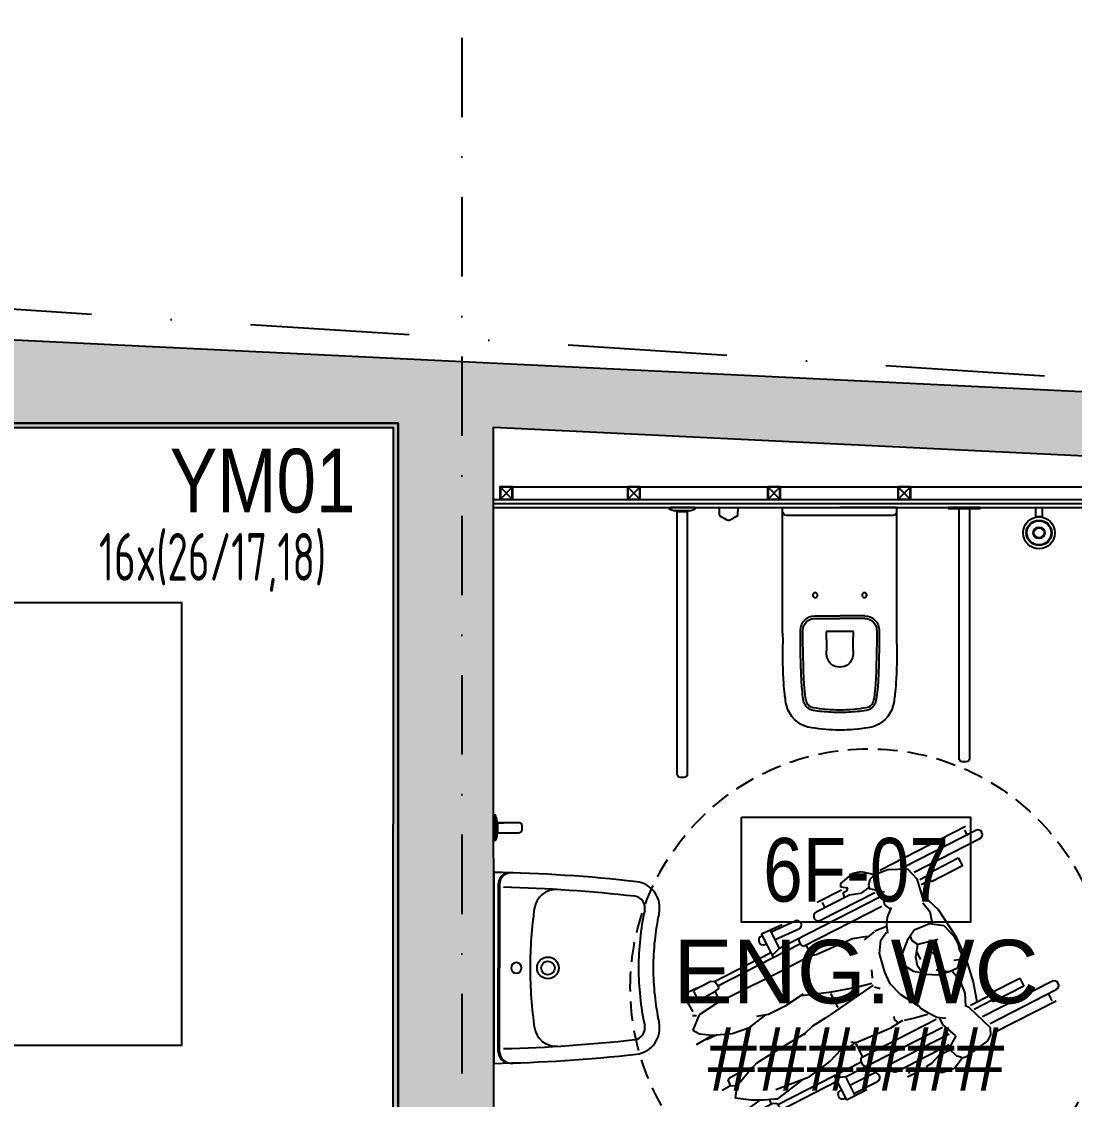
# Model space of a CAD drawing. Extents: x 58467 to 79089, y -33726 to -17391.
# Drawn here: x 75455.2 to 75786.2, y -18910.5 to -18571.6 of the extents above; entities that cross this region are included whole.
import ezdxf
from ezdxf.enums import TextEntityAlignment as Align

# ---------------------------------------------------------------- set-up
doc = ezdxf.new("R2010")
doc.units = 0
doc.header["$LTSCALE"] = 100
doc.set_wipeout_variables(frame=1)
for name, pattern in [('DASHDOT', [1, 0.5, -0.25, 0, -0.25]), ('DASHDOT2', [0.5, 0.25, -0.125, 0, -0.125]), ('HIDDEN2', [0.1875, 0.125, -0.0625])]:
    doc.linetypes.add(name, pattern=pattern)
for name, color, linetype in [('BA_axis', 5, 'DASHDOT2'), ('BA_elev2', 9, 'Continuous'), ('BA_elev3', 8, 'Continuous'), ('BA_env_bound', 10, 'DASHDOT'), ('BA_furn-accessory', 42, 'Continuous'), ('BA_furn_wet', 152, 'Continuous'), ('BA_hatch', 137, 'Continuous'), ('BA_mat_metal', 122, 'Continuous'), ('BA_mat_mortar', 145, 'Continuous'), ('BA_stair', 3, 'Continuous'), ('BA_text_room', 12, 'Continuous'), ('BA_wall', 4, 'Continuous'), ('BA_wall_gyps', 45, 'Continuous')]:
    doc.layers.add(name, color=color, linetype=linetype)
doc.styles.add('text1', font='arial.ttf', dxfattribs={"height": 20})
doc.styles.add('text2', font='arial.ttf', dxfattribs={"width": 0.8})
doc.styles.add('text3', font='geniso.shx', dxfattribs={"width": 0.7})

# ---------------------------------------------------------------- blocks, each defined once
blk = doc.blocks.new('*U176')
blk.add_line((0, 0), (0, -696))
at = {"linetype": 'Continuous', "style": 'text1'}
blk.add_attdef('1', text='', height=40, dxfattribs=at).set_placement((0, 38), align=Align.MIDDLE)
blk = doc.blocks.new('AXIS')
at = {"layer": 'BA_axis'}
blk.add_blockref('*U176', (949.44, -30874.56), dxfattribs=at)
blk = doc.blocks.new('RDT')
blk.add_wipeout([(22461.37, -4162.01), (22461.37, -4166.01), (22457.37, -4166.01), (22457.37, -4162.01)]).dxf.layer = 'BA_mat_metal'
at = {"layer": 'BA_elev2'}
for p, q in [((22461.25, -4162.13), (22457.49, -4165.89)), ((22461.25, -4165.89), (22457.49, -4162.13))]:
    blk.add_line(p, q, dxfattribs=at)
at = {"layer": 'BA_mat_metal'}
for points in [[(22461.37, -4162.01), (22457.37, -4162.01), (22457.37, -4166.01), (22461.37, -4166.01)], [(22461.25, -4162.13), (22457.49, -4162.13), (22457.49, -4165.89), (22461.25, -4165.89)]]:
    blk.add_lwpolyline(points, close=True, dxfattribs=at)
blk = doc.blocks.new('A$C6BE570FC')
at = {"color": 0}
for p, q in [((359.5, 700), (0, 700)), ((0, 487.8), (0, 700)), ((1.2, 700), (179.8, 700)), ((358.4, 700), (179.8, 700)), ((359.5, 487.8), (359.5, 700)), ((11.6, 675), (347.9, 675)), ((0, 304.8), (0, 487.8)), ((359.5, 304.8), (359.5, 487.8)), ((101.2, 358.8), (179.8, 358.8)), ((101.2, 351.1), (179.8, 351.1)), ((258.4, 358.8), (179.8, 358.8)), ((258.4, 351.1), (179.8, 351.1)), ((137.1, 310), (222.5, 310))]:
    blk.add_line(p, q, dxfattribs=at)
for centre in [(102.3, 424), (257.3, 424)]:
    blk.add_circle(centre, 7.5, dxfattribs=at)
for centre, radius, start, end in [((11.6, 685), 10, 179.6672, 270), ((347.9, 685), 10, 270, 0.3328), ((101.2, 313.9), 45, 90.0021, 180.0205), ((101.8, 313.2), 37.9, 91.0046, 179.0181), ((258.4, 313.9), 45, 359.9795, 89.9979), ((257.7, 313.2), 37.9, 0.9819, 88.9954), ((3780, 296.7), 3723.8, 179.7362, 181.7392), ((2835.8, 290.7), 2772, 179.5217, 183.0578), ((-58611, -399.8), 58752.3, 0.633713, 0.692202), ((58970.5, -399.8), 58752.3, 179.307798, 179.366287), ((-2476.3, 290.7), 2772, 356.9422, 0.4783), ((-3420.4, 296.7), 3723.8, 358.2608, 0.2638), ((-8475, 246.9), 8475.2, 0.15717, 0.39137), ((8834.5, 246.9), 8475.2, 179.60863, 179.84283), ((2282.8, 269.4), 2282.6, 179.9815, 183.0708), ((421.2, 252.2), 283.4, 180.453, 181.9663), ((193.4, 242.4), 55.5, 179.8647, 200.8513), ((166.1, 242.4), 55.5, 339.1487, 0.1353), ((-61.7, 252.2), 283.4, 358.0337, 359.547), ((-1923.2, 269.4), 2282.6, 356.9292, 0.0185), ((178.5, 238.4), 40.2, 203.0751, 230.373), ((179.4, 239.1), 41.2, 230.096, 270.5776), ((180.2, 239.1), 41.2, 269.4224, 309.904), ((181, 238.4), 40.2, 309.627, 336.9249), ((1163.6, 222.7), 1106.4, 182.0235, 184.9298), ((-804.1, 222.7), 1106.4, 355.0702, 357.9765), ((682.6, 188.2), 680.4, 183.4626, 186.4144), ((569.1, 175.9), 502.5, 183.7774, 188.5848), ((-209.6, 175.9), 502.5, 351.4152, 356.2226), ((-323, 188.2), 680.4, 353.5856, 356.5374), ((364.8, 152), 360.5, 186.3367, 189.52), ((602.8, 178.6), 543.9, 185.375, 188.6726), ((-243.2, 178.6), 543.9, 351.3274, 354.625), ((-5.3, 152), 360.5, 350.48, 353.6633), ((138.4, 110.7), 130.5, 188.0728, 200.9495), ((137.5, 107.6), 73.2, 188.6046, 196.227), ((101.4, 97.3), 35.7, 195.9353, 262.2843), ((163.7, 114.5), 92.4, 188.4642, 197.8739), ((100.2, 96), 26.3, 201.957, 261.6739), ((177.4, 521.6), 458.8, 259.824, 270.2951), ((182.1, 521.6), 458.8, 269.7049, 280.176), ((258.1, 97.3), 35.7, 277.7157, 344.0647), ((259.4, 96), 26.3, 278.3261, 338.043), ((195.9, 114.5), 92.4, 342.1261, 351.5358), ((222.1, 107.6), 73.2, 343.773, 351.3954), ((221.1, 110.7), 130.5, 339.0505, 351.9272), ((103.6, 100.8), 94.5, 202.9182, 262.739), ((163.2, 432.8), 376.8, 259.8234, 264.0282), ((178.3, 550.2), 495.1, 263.7075, 270.1729), ((181.3, 550.2), 495.1, 269.8271, 276.2925), ((196.3, 432.8), 376.8, 275.9718, 280.1766), ((256, 100.8), 94.5, 277.261, 337.0818), ((180, 553.2), 553.2, 260.806, 269.9744), ((179.5, 553.2), 553.2, 270.0256, 279.194)]:
    blk.add_arc(centre, radius, start, end, dxfattribs=at)
blk = doc.blocks.new('t fır')
blk.add_lwpolyline([(78930.18, -9716.77), (78932.18, -9716.77), (78932.18, -9719.77), (78930.18, -9719.77)], close=True)
for radius in [5, 4, 3.8, 1.8, 1.6]:
    blk.add_circle((78931.18, -9711.77), radius)
blk = doc.blocks.new('90 derece tutunma barı pl.')
at = {"layer": 'BA_furn-accessory'}
for p, q in [((0, 3.55), (0, -3.55)), ((0.05, 4), (0.05, 3.72)), ((0, -1.59), (0, 1.59)), ((0, 1.59), (0, -1.59)), ((1.09, 1.97), (1.09, -1.97)), ((1.28, 1.79), (1.28, -1.79)), ((1.28, -1.7), (1.28, 1.7)), ((1.3, 1.59), (1.3, 1.7)), ((1.3, 1.59), (1.3, 1.7)), ((1.3, 1.59), (1.3, -1.59)), ((1.3, 1.59), (1.3, -1.59)), ((1.3, -1.7), (1.3, -1.59)), ((1.3, -1.7), (1.3, -1.59)), ((0.05, -4), (0.05, -3.72))]:
    blk.add_line(p, q, dxfattribs=at)
for points in [[(0.05, 4), (0.51, 4, -0.326989), (0.67, 3.89)], [(0.67, 3.89), (1.05, 2.68), (1.05, 2.04, 0.227838), (1.09, 1.97), (1.22, 1.86, -0.227838), (1.3, 1.7)], [(1.22, -1.86, 0.227838), (1.3, -1.7), (1.3, 1.7)], [(1.22, -1.86), (1.09, -1.97, 0.227838), (1.05, -2.04), (1.05, -2.68), (0.67, -3.89, -0.327066), (0.52, -4), (0.05, -4), (0.05, -4)]]:
    blk.add_lwpolyline(points, format="xyb", dxfattribs=at)
blk.add_lwpolyline([(1.3, 1.59), (83.92, 1.59, -0.414214), (84.92, 0.59), (84.92, -0.59, -0.414214), (83.92, -1.59), (1.3, -1.59)], format="xyb", close=True, dxfattribs=at)
for centre, start, end in [((0.3, 3.55), 146.4427, 180), ((0.3, -3.55), 180, 213.5573)]:
    blk.add_arc(centre, 0.3, start, end, dxfattribs=at)
blk = doc.blocks.new('STOP')
for p, q in [((78521, -9339.16), (78520.97, -9341.53)), ((78521.02, -9339.11), (78521, -9339.16)), ((78521.06, -9339.06), (78521.02, -9339.1)), ((78521.02, -9339.1), (78521.02, -9339.11)), ((78521.07, -9339.05), (78521.06, -9339.06)), ((78521.26, -9338.94), (78521.07, -9339.05)), ((78521.26, -9338.94), (78521.07, -9339.05)), ((78521.79, -9338.62), (78521.26, -9338.94)), ((78521.97, -9338.51), (78521.79, -9338.62)), ((78521.97, -9338.51), (78521.79, -9338.62)), ((78522.32, -9338.3), (78521.97, -9338.51)), ((78522.5, -9338.19), (78522.32, -9338.3)), ((78523.21, -9337.78), (78522.5, -9338.19)), ((78523.26, -9337.75), (78523.21, -9337.78)), ((78523.37, -9337.7), (78523.26, -9337.75)), ((78523.47, -9337.65), (78523.37, -9337.7)), ((78523.55, -9337.62), (78523.47, -9337.65)), ((78523.63, -9337.6), (78523.55, -9337.62)), ((78523.7, -9337.58), (78523.63, -9337.6)), ((78523.84, -9337.56), (78523.7, -9337.58)), ((78523.93, -9337.56), (78523.84, -9337.56)), ((78523.96, -9337.56), (78523.93, -9337.56)), ((78523.96, -9337.56), (78523.93, -9337.56)), ((78523.97, -9337.56), (78523.96, -9337.56)), ((78523.97, -9337.56), (78523.96, -9337.56)), ((78523.99, -9337.56), (78523.97, -9337.56)), ((78523.99, -9337.56), (78523.97, -9337.56)), ((78524.02, -9337.56), (78523.99, -9337.56)), ((78524.02, -9337.56), (78523.99, -9337.56)), ((78524.11, -9337.56), (78524.02, -9337.56)), ((78524.24, -9337.58), (78524.11, -9337.56)), ((78524.32, -9337.6), (78524.24, -9337.58)), ((78524.4, -9337.62), (78524.32, -9337.6)), ((78524.48, -9337.65), (78524.4, -9337.62)), ((78524.53, -9337.67), (78524.48, -9337.65)), ((78525.32, -9338.13), (78524.53, -9337.67)), ((78525.23, -9338.08), (78525.2, -9338.06)), ((78525.44, -9338.19), (78525.32, -9338.13)), ((78525.62, -9338.3), (78525.44, -9338.19)), ((78525.97, -9338.51), (78525.62, -9338.3)), ((78526.15, -9338.62), (78525.97, -9338.51)), ((78526.15, -9338.62), (78525.97, -9338.51)), ((78526.68, -9338.94), (78526.15, -9338.62)), ((78526.87, -9339.05), (78526.68, -9338.94)), ((78526.87, -9339.05), (78526.68, -9338.94)), ((78526.89, -9339.06), (78526.87, -9339.05)), ((78526.92, -9339.1), (78526.89, -9339.06)), ((78526.93, -9339.11), (78526.92, -9339.1)), ((78526.94, -9339.16), (78526.93, -9339.11)), ((78526.97, -9341.53), (78526.94, -9339.16)), ((78520.98, -9341.54), (78520.97, -9341.53)), ((78520.99, -9341.55), (78520.98, -9341.54)), ((78521, -9341.56), (78520.99, -9341.55)), ((78521.02, -9341.56), (78521, -9341.56)), ((78521.06, -9341.56), (78521.02, -9341.56)), ((78521.12, -9341.56), (78521.06, -9341.56)), ((78521.22, -9341.56), (78521.12, -9341.56)), ((78521.34, -9341.56), (78521.22, -9341.56)), ((78521.49, -9341.56), (78521.34, -9341.56)), ((78521.66, -9341.56), (78521.49, -9341.56)), ((78521.85, -9341.56), (78521.66, -9341.56)), ((78522.07, -9341.56), (78521.85, -9341.56)), ((78522.3, -9341.56), (78522.07, -9341.56)), ((78522.55, -9341.56), (78522.3, -9341.56)), ((78522.81, -9341.56), (78522.55, -9341.56)), ((78523.09, -9341.56), (78522.81, -9341.56)), ((78523.37, -9341.56), (78523.09, -9341.56)), ((78523.66, -9341.56), (78523.37, -9341.56)), ((78523.95, -9341.56), (78523.66, -9341.56)), ((78523.97, -9341.56), (78523.95, -9341.56)), ((78524, -9341.56), (78523.97, -9341.56)), ((78524.29, -9341.56), (78524, -9341.56)), ((78524.58, -9341.56), (78524.29, -9341.56)), ((78524.86, -9341.56), (78524.58, -9341.56)), ((78525.14, -9341.56), (78524.86, -9341.56)), ((78525.4, -9341.56), (78525.14, -9341.56)), ((78525.65, -9341.56), (78525.4, -9341.56)), ((78525.88, -9341.56), (78525.65, -9341.56)), ((78526.09, -9341.56), (78525.88, -9341.56)), ((78526.29, -9341.56), (78526.09, -9341.56)), ((78526.46, -9341.56), (78526.29, -9341.56)), ((78526.61, -9341.56), (78526.46, -9341.56)), ((78526.73, -9341.56), (78526.61, -9341.56)), ((78526.82, -9341.56), (78526.73, -9341.56)), ((78526.89, -9341.56), (78526.82, -9341.56)), ((78526.93, -9341.56), (78526.89, -9341.56)), ((78526.94, -9341.56), (78526.93, -9341.56)), ((78526.96, -9341.55), (78526.94, -9341.56)), ((78526.97, -9341.54), (78526.96, -9341.55)), ((78526.97, -9341.53), (78526.97, -9341.54))]:
    blk.add_line(p, q)
blk = doc.blocks.new('bedensel')
for p, q in [((-472712.24, -1457.88), (-472679.72, -1457.88)), ((-472679.72, -1457.88), (-472712.22, -1457.88)), ((-472712.22, -1457.88), (-472679.72, -1457.88)), ((-472647.22, -1457.88), (-472679.72, -1457.88)), ((-472679.72, -1457.88), (-472647.22, -1457.88)), ((-472647.2, -1457.88), (-472679.72, -1457.88)), ((-472708.14, -1459.38), (-472679.72, -1459.38)), ((-472708.14, -1459.88), (-472679.72, -1459.88)), ((-472705.45, -1459.38), (-472679.72, -1459.38)), ((-472653.99, -1459.38), (-472679.72, -1459.38)), ((-472651.29, -1459.38), (-472679.72, -1459.38)), ((-472651.29, -1459.88), (-472679.72, -1459.88))]:
    blk.add_line(p, q)
for radius in [3.7, 2.3]:
    blk.add_circle((-472679.72, -1476.36), radius)
for centre, radius, start, end in [((-472210.98, -1450.01), 501.31, 180.8999, 186.475), ((-473148.45, -1450.01), 501.31, 353.525, 359.1001), ((-473148.45, -1450.01), 501.31, 353.525, 359.1001), ((-472708.16, -1463.88), 4, 89.7032, 188.6623), ((-472708.14, -1463.38), 4, 90, 181.3661), ((-472190.97, -1448.46), 516.38, 181.4106, 186.3881), ((-473168.47, -1448.46), 516.38, 353.6119, 358.5894), ((-472651.29, -1463.38), 4, 358.6339, 90), ((-472651.27, -1463.88), 4, 351.3377, 90.2968), ((-472679.72, -1465.59), 1.8, 90, 270), ((-472679.72, -1465.59), 1.8, 270, 90), ((-472698.93, -1479.16), 7.5, 98.173, 183.7316), ((-472679.72, -1612.96), 142.67, 90, 98.2946), ((-472679.72, -1612.96), 142.67, 81.7054, 90), ((-472660.5, -1479.16), 7.5, 356.2684, 81.827), ((-472700.17, -1505.41), 9, 187.2014, 282.2391), ((-472700.17, -1505.41), 4, 187.2014, 282.2391), ((-472679.92, -1598.78), 91.54, 89.8748, 102.2391), ((-472679.52, -1598.78), 91.54, 77.7609, 90.1252), ((-472659.26, -1505.41), 9, 257.7609, 352.7986), ((-472659.26, -1505.41), 9, 257.7609, 352.7986), ((-472659.26, -1505.41), 4, 257.7609, 352.7986), ((-472679.92, -1598.78), 86.54, 89.8676, 102.2391), ((-472679.52, -1598.78), 86.54, 77.7609, 90.1324), ((-472679.52, -1598.78), 86.54, 77.7609, 90.1324)]:
    blk.add_arc(centre, radius, start, end)
blk = doc.blocks.new('hareketli tutunmabarı pl')
at = {"layer": 'BA_furn-accessory'}
blk.add_lwpolyline([(0, 5), (0, -5), (0.4, -5), (0.4, 5), (0, 5)], dxfattribs=at)
blk.add_lwpolyline([(0.4, 1.6), (79, 1.6, -0.414232), (80, 0.6), (80, -0.59, -0.414195), (79, -1.59), (0.4, -1.6)], format="xyb", close=True, dxfattribs=at)
blk = doc.blocks.new('tutunma barı lav. pl')
at = {"layer": 'BA_furn-accessory'}
for p, q in [((-4.14, 0), (-3.86, 0)), ((-4.03, 0.62), (3.75, 0.62)), ((-3.86, 0), (3.86, 0)), ((-2.19, 1), (2.54, 1)), ((-2.11, 1.04), (1.82, 1.04)), ((-1.93, 1.23), (1.65, 1.23)), ((-1.73, 1.25), (-1.84, 1.25)), ((1.45, 1.25), (1.56, 1.25)), ((3.86, 0), (3.58, 0))]:
    blk.add_line(p, q, dxfattribs=at)
blk.add_lwpolyline([(-1.73, 1.25), (1.45, 1.25), (1.45, 7.95, 0.414214), (0.45, 8.95), (-0.73, 8.95, 0.414214), (-1.73, 7.95)], format="xyb", close=True, dxfattribs=at)
for points in [[(-2.82, 1), (-4.03, 0.62, 0.326989), (-4.14, 0.46), (-4.14, 0)], [(-2.19, 1, 0.227838), (-2.11, 1.04)], [(-1.84, 1.25, 0.227838), (-2, 1.17)], [(1.56, 1.25, -0.227838), (1.71, 1.17)], [(1.9, 1, -0.227838), (1.82, 1.04)], [(2.54, 1), (3.75, 0.62, -0.326989), (3.86, 0.46), (3.86, 0)]]:
    blk.add_lwpolyline(points, format="xyb", dxfattribs=at)
for points in [[(-2.52, 1), (-2.82, 1)], [(-2.19, 1), (-2.52, 1)], [(-2, 1.17), (-2.11, 1.04)], [(-1.84, 1.25), (1.56, 1.25)], [(-1.73, 1.25), (-1.73, 3.16)], [(1.45, 1.25), (1.45, 3.16)], [(1.71, 1.17), (1.82, 1.04)], [(1.9, 1), (2.24, 1)], [(2.24, 1), (2.54, 1)]]:
    blk.add_lwpolyline(points, dxfattribs=at)
blk = doc.blocks.new('*U42')
blk.add_lwpolyline([(-36, 0), (36, 0), (36, -33), (-36, -33)], close=True)
at = {"color": 7, "style": 'text2', "width": 0.8}
blk.add_attdef('10000', text='', height=20, dxfattribs=at).set_placement((0, -16.5), align=Align.MIDDLE)
at = {"color": 7, "style": 'text1'}
for tag, p in [('MAHAL', (0, -48.5)), ('M²', (0, -75.9))]:
    blk.add_attdef(tag, text='', height=20, dxfattribs=at).set_placement(p, align=Align.MIDDLE)
blk = doc.blocks.new('ENGELLİ')
for p, q in [((140257.17, 55483.49, -4.46), (140260.27, 55486.89, -4.46)), ((140259.81, 55481.89, -4.46), (140257.72, 55484.05, -4.46)), ((140260.27, 55486.89, -4.46), (140263.63, 55483.09, -4.46)), ((140264.71, 55484.37, -4.46), (140261.76, 55480.87, -4.46)), ((140252.71, 55479.23, -4.46), (140257.33, 55483.55, -4.46)), ((140259.81, 55481.89, -4.46), (140255.63, 55477.57, -4.46)), ((140261.76, 55480.87, -4.46), (140259.7, 55478.07, -4.46)), ((140232.96, 55456.68, -4.46), (140253.74, 55477.46, -4.46)), ((140252.62, 55478.89, -4.46), (140238.37, 55464.65, -4.46)), ((140253.21, 55477.77, -4.46), (140252.71, 55479.23, -4.46)), ((140254.23, 55477.06, -4.46), (140253.21, 55477.77, -4.46)), ((140255.63, 55477.57, -4.46), (140254.23, 55477.06, -4.46)), ((140258.39, 55477.31, -4.46), (140255.32, 55475.92, -4.46)), ((140256.75, 55476.75, -4.46), (140255.98, 55477.71, -4.46)), ((140262.23, 55478.46, -4.46), (140258.39, 55477.31, -4.46)), ((140267.18, 55479.46, -4.46), (140262.23, 55478.46, -4.46)), ((140267.85, 55475.82, -4.46), (140267.18, 55479.46, -4.46)), ((140269.91, 55476.46, -4.46), (140271.83, 55478.49, -4.46)), ((140254.37, 55475.69, -4.46), (140248.9, 55467.75, -4.46)), ((140255.32, 55475.92, -4.46), (140254.37, 55475.69, -4.46)), ((140265.32, 55469.56, -4.46), (140267.85, 55475.82, -4.46)), ((140268.06, 55475.72, -4.46), (140269.91, 55476.46, -4.46)), ((140270.77, 55473.91, -4.46), (140268.56, 55471.64, -4.46)), ((140269.61, 55476.34, -4.46), (140271.05, 55474.7, -4.46)), ((140271.05, 55474.7, -4.46), (140270.77, 55473.91, -4.46)), ((140255.87, 55473.06, -4.46), (140247.13, 55466.05, -4.46)), ((140268.56, 55471.64, -4.46), (140265.03, 55468.61, -4.46)), ((140233.69, 55469.33, -4.46), (140228.66, 55464.22, -4.46)), ((140236.27, 55462.52, -4.46), (140231.59, 55467.2, -4.46)), ((140239.67, 55463.35, -4.46), (140233.69, 55469.33, -4.46)), ((140234.45, 55469.08, -4.46), (140234.17, 55468.8, -4.46)), ((140236.27, 55466.89, -4.46), (140236.46, 55467.07, -4.46)), ((140260.39, 55462.47, -4.46), (140264.23, 55467.16, -4.46)), ((140264.23, 55467.16, -4.46), (140265.32, 55469.56, -4.46)), ((140283.98, 55467.21, -4.46), (140280.31, 55463.16, -4.46)), ((140232.08, 55466.71, -4.46), (140226.2, 55460.83, -4.46)), ((140228.21, 55458.82, -4.46), (140233.95, 55464.57, -4.46)), ((140236.3, 55462.52, -4.46), (140239.05, 55463.89, -4.46)), ((140247.13, 55466.05, -4.46), (140244.37, 55462.4, -4.46)), ((140281.42, 55464.74, -4.46), (140278.71, 55462.29, -4.46)), ((140284.07, 55463.77, -4.46), (140280.17, 55462.89, -4.46)), ((140286.39, 55463.27, -4.46), (140284.07, 55463.77, -4.46)), ((140236.27, 55462.52, -4.46), (140212.02, 55438.28, -4.46)), ((140244.37, 55462.4, -4.46), (140242.4, 55459.5, -4.46)), ((140252.62, 55453.62, -4.46), (140260.39, 55462.47, -4.46)), ((140274.3, 55460.52, -4.46), (140269.74, 55457.07, -4.46)), ((140280.17, 55462.89, -4.46), (140274.3, 55460.52, -4.46)), ((140285.99, 55458.13, -4.46), (140286.39, 55463.27, -4.46)), ((140232.28, 55457.29, -4.46), (140231.33, 55457.58, -4.46)), ((140233.16, 55456.41, -4.46), (140232.28, 55457.29, -4.46)), ((140242.4, 55459.5, -4.46), (140240.12, 55454.6, -4.46)), ((140269.74, 55457.07, -4.46), (140266.14, 55451.84, -4.46)), ((140281.47, 55452.47, -4.46), (140285.99, 55458.13, -4.46)), ((140286.66, 55458.59, -4.46), (140287.88, 55459.08, -4.46)), ((140292.71, 55453.67, -4.46), (140288.17, 55457.86, -4.46)), ((140221.43, 55455.94, -4.46), (140208.29, 55442.81, -4.46)), ((140209.35, 55439.74, -4.46), (140223.5, 55453.88, -4.46)), ((140217.68, 55456.54, -4.46), (140213.58, 55452.44, -4.46)), ((140214.65, 55436.65, -4.46), (140233.46, 55455.46, -4.46)), ((140217.23, 55455.35, -4.46), (140218.93, 55453.65, -4.46)), ((140233.1, 55454.75, -4.46), (140236.23, 55451.52, -4.46)), ((140233.46, 55455.46, -4.46), (140233.16, 55456.41, -4.46)), ((140237.94, 55453.34, -4.46), (140236.47, 55451.12, -4.46)), ((140240.3, 55455.12, -4.46), (140237.94, 55453.34, -4.46)), ((140250.96, 55450.55, -4.46), (140252.62, 55453.62, -4.46)), ((140252.62, 55453.62, -4.46), (140252.51, 55454, -4.46)), ((140287.51, 55453.89, -4.46), (140283.5, 55449.62, -4.46)), ((140287.51, 55453.89, -4.46), (140289.81, 55451.56, -4.46)), ((140292.77, 55453.59, -4.46), (140289.32, 55450.24, -4.46)), ((140207.79, 55451.94, -4.46), (140204.44, 55449.42, -4.46)), ((140210.58, 55452.08, -4.46), (140207.79, 55451.94, -4.46)), ((140209.57, 55450.84, -4.46), (140208.8, 55451.57, -4.46)), ((140211.75, 55452.63, -4.46), (140209.57, 55450.84, -4.46)), ((140210.34, 55447.17, -4.46), (140211.75, 55450.2, -4.46)), ((140211.75, 55452.63, -4.46), (140212.44, 55452.75, -4.46)), ((140211.75, 55450.2, -4.46), (140212.98, 55451.63, -4.46)), ((140212.98, 55451.63, -4.46), (140212.44, 55452.75, -4.46)), ((140236.4, 55451.2, -4.46), (140227.39, 55443.46, -4.46)), ((140237.97, 55451.53, -4.46), (140236.4, 55451.2, -4.46)), ((140247.83, 55446.74, -4.46), (140250.96, 55450.55, -4.46)), ((140265.28, 55451.19, -4.46), (140261, 55446.94, -4.46)), ((140268.56, 55452.95, -4.46), (140265.28, 55451.19, -4.46)), ((140265.56, 55437.06, -4.46), (140278.67, 55449.93, -4.46)), ((140278.67, 55449.93, -4.46), (140281.47, 55452.47, -4.46)), ((140283.41, 55449.71, -4.46), (140281.38, 55451.85, -4.46)), ((140290.05, 55451.25, -4.46), (140285.8, 55446.89, -4.46)), ((140204.44, 55449.42, -4.46), (140203.14, 55445.61, -4.46)), ((140207.51, 55444.43, -4.46), (140210.34, 55447.17, -4.46)), ((140236.78, 55432.47, -4.46), (140247.83, 55446.74, -4.46)), ((140261, 55446.94, -4.46), (140256.76, 55441.74, -4.46)), ((140262.54, 55427.09, -4.46), (140283.32, 55447.87, -4.46)), ((140284.76, 55446.75, -4.46), (140270.51, 55432.51, -4.46)), ((140282.71, 55448.35, -4.46), (140283.5, 55449.62, -4.46)), ((140283.02, 55447.65, -4.46), (140282.71, 55448.35, -4.46)), ((140284.51, 55446.64, -4.46), (140283.07, 55447.56, -4.46)), ((140285.8, 55446.89, -4.46), (140284.51, 55446.64, -4.46)), ((140201.91, 55444.77, -4.46), (140197.08, 55437.98, -4.46)), ((140203.14, 55445.61, -4.46), (140201.91, 55444.77, -4.46)), ((140203.28, 55445.57, -4.46), (140204.93, 55445.59, -4.46)), ((140204.93, 55445.59, -4.46), (140207.96, 55444.12, -4.46)), ((140207.96, 55444.12, -4.46), (140207.07, 55439.57, -4.46)), ((140227.39, 55443.46, -4.46), (140224.55, 55440.06, -4.46)), ((140224.02, 55439.89, -4.46), (140221.56, 55438.37, -4.46)), ((140225.61, 55441.22, -4.46), (140227.05, 55440.61, -4.46)), ((140227.05, 55440.61, -4.46), (140227.49, 55439.82, -4.46)), ((140245.04, 55442.52, -4.46), (140248.6, 55439, -4.46)), ((140257.17, 55442.38, -4.46), (140248.59, 55438.45, -4.46)), ((140263.35, 55439.88, -4.46), (140262.85, 55441.1, -4.46)), ((140197.08, 55437.98, -4.46), (140196.76, 55435.98, -4.46)), ((140207.28, 55439.59, -4.46), (140212.11, 55437.46, -4.46)), ((140212.11, 55437.46, -4.46), (140213.69, 55435.87, -4.46)), ((140221.56, 55438.37, -4.46), (140217.7, 55435.88, -4.46)), ((140248.59, 55438.45, -4.46), (140241.57, 55434.65, -4.46)), ((140258.34, 55429.67, -4.46), (140265.56, 55437.06, -4.46)), ((140196.13, 55435, -4.46), (140180.56, 55419.42, -4.46)), ((140196.76, 55435.98, -4.46), (140197.61, 55433.88, -4.46)), ((140197.61, 55433.88, -4.46), (140205.88, 55429.81, -4.46)), ((140211.87, 55435.39, -4.46), (140214.58, 55435.95, -4.46)), ((140214.58, 55435.95, -4.46), (140217.52, 55435.51, -4.46)), ((140217.52, 55435.51, -4.46), (140220.27, 55434.76, -4.46)), ((140220.27, 55434.76, -4.46), (140222.08, 55433.78, -4.46)), ((140221.23, 55434.32, -4.46), (140227.67, 55432.54, -4.46)), ((140241.57, 55434.65, -4.46), (140237.36, 55431.97, -4.46)), ((140268.38, 55430.43, -4.46), (140269.75, 55433.19, -4.46)), ((140269.21, 55433.8, -4.46), (140275.19, 55427.83, -4.46)), ((140198.11, 55432.62, -4.46), (140181.59, 55416.11, -4.46)), ((140183.65, 55414.05, -4.46), (140200.98, 55431.37, -4.46)), ((140199.72, 55425.46, -4.46), (140204.21, 55429.95, -4.46)), ((140205.88, 55429.81, -4.46), (140207.07, 55429.78, -4.46)), ((140207.07, 55429.78, -4.46), (140208.5, 55425.96, -4.46)), ((140227.67, 55432.54, -4.46), (140231.78, 55430.37, -4.46)), ((140231.78, 55430.37, -4.46), (140234.58, 55427.43, -4.46)), ((140236.24, 55432.79, -4.46), (140234.33, 55432.77, -4.46)), ((140238.75, 55428.03, -4.46), (140237.77, 55430.48, -4.46)), ((140268.38, 55430.4, -4.46), (140243.12, 55405.15, -4.46)), ((140256.76, 55428.84, -4.46), (140258.34, 55429.67, -4.46)), ((140268.38, 55430.4, -4.46), (140272.96, 55425.82, -4.46)), ((140272.68, 55430.34, -4.46), (140273.06, 55430.69, -4.46)), ((140200.92, 55424.35, -4.46), (140205.66, 55429.1, -4.46)), ((140204.01, 55427.44, -4.46), (140207.09, 55421.81, -4.46)), ((140234.58, 55427.43, -4.46), (140237.91, 55422.33, -4.46)), ((140241.8, 55408.08, -4.46), (140261.32, 55427.59, -4.46)), ((140247.4, 55420.56, -4.46), (140256.76, 55428.84, -4.46)), ((140258.2, 55429.35, -4.46), (140260.67, 55426.93, -4.46)), ((140261.32, 55427.59, -4.46), (140262.27, 55427.3, -4.46)), ((140262.27, 55427.3, -4.46), (140263.15, 55426.41, -4.46)), ((140263.15, 55426.41, -4.46), (140263.44, 55425.47, -4.46)), ((140264.44, 55422.84, -4.46), (140270.45, 55428.31, -4.46)), ((140272.47, 55426.31, -4.46), (140266.35, 55420.74, -4.46)), ((140275.19, 55427.83, -4.46), (140269.86, 55423.04, -4.46)), ((140274.98, 55428.59, -4.46), (140274.69, 55428.33, -4.46)), ((140191.59, 55418.15, -4.46), (140199.31, 55425.87, -4.46)), ((140201.29, 55423.88, -4.46), (140193.57, 55416.16, -4.46)), ((140199.31, 55425.87, -4.46), (140201.29, 55423.88, -4.46)), ((140208.5, 55425.96, -4.46), (140211.07, 55422.76, -4.46)), ((140211.07, 55422.76, -4.46), (140214.31, 55420.78, -4.46)), ((140215.11, 55420.87, -4.46), (140218.03, 55423.13, -4.46)), ((140218.03, 55423.13, -4.46), (140222.39, 55424.24, -4.46)), ((140222.39, 55424.24, -4.46), (140223.66, 55423.77, -4.46)), ((140223.13, 55424.08, -4.46), (140225.93, 55424.43, -4.46)), ((140223.66, 55423.77, -4.46), (140225.36, 55422.34, -4.46)), ((140225.93, 55424.43, -4.46), (140228.1, 55423.94, -4.46)), ((140228.1, 55423.94, -4.46), (140229.88, 55423.13, -4.46)), ((140229.88, 55423.13, -4.46), (140231.18, 55421.55, -4.46)), ((140181.71, 55419.84, -4.46), (140183.41, 55418.14, -4.46)), ((140207.09, 55421.81, -4.46), (140211.36, 55415.73, -4.46)), ((140213.16, 55419.15, -4.46), (140215.11, 55420.87, -4.46)), ((140219.43, 55421.76, -4.46), (140215.55, 55421.05, -4.46)), ((140224.97, 55420.13, -4.46), (140226.88, 55418.24, -4.46)), ((140225.36, 55422.34, -4.46), (140226.69, 55419.89, -4.46)), ((140226.69, 55419.89, -4.46), (140227.3, 55415.92, -4.46)), ((140231.18, 55421.55, -4.46), (140230.74, 55415.18, -4.46)), ((140237.91, 55422.33, -4.46), (140238.78, 55418.23, -4.46)), ((140241.59, 55416.36, -4.46), (140243.84, 55419.68, -4.46)), ((140243.25, 55418.48, -4.46), (140247.4, 55420.56, -4.46)), ((140193.57, 55416.16, -4.46), (140191.59, 55418.15, -4.46)), ((140213.39, 55416.99, -4.46), (140213.16, 55419.15, -4.46)), ((140213.33, 55414.57, -4.46), (140213.39, 55416.99, -4.46)), ((140213.56, 55416.62, -4.46), (140215.03, 55417.21, -4.46)), ((140220.08, 55417.83, -4.46), (140222.22, 55416.97, -4.46)), ((140222.22, 55416.97, -4.46), (140223.48, 55416.28, -4.46)), ((140238.78, 55418.23, -4.46), (140237.85, 55415.31, -4.46)), ((140238.68, 55413.73, -4.46), (140241.51, 55416.09, -4.46)), ((140258.82, 55418.11, -4.46), (140245.19, 55404.49, -4.46)), ((140252.58, 55407.75, -4.46), (140260.89, 55416.05, -4.46)), ((140211.36, 55415.73, -4.46), (140216.33, 55410.17, -4.46)), ((140214.64, 55413.22, -4.46), (140213.33, 55414.57, -4.46)), ((140215.33, 55411.93, -4.46), (140214.64, 55413.22, -4.46)), ((140227.27, 55415.82, -4.46), (140221.74, 55412.33, -4.46)), ((140227.3, 55415.92, -4.46), (140229.35, 55415.38, -4.46)), ((140229.35, 55415.38, -4.46), (140230.2, 55414.35, -4.46)), ((140230.74, 55415.18, -4.46), (140229.88, 55411.95, -4.46)), ((140237.41, 55415.42, -4.46), (140238.49, 55413.07, -4.46)), ((140238.49, 55413.07, -4.46), (140239.06, 55410.7, -4.46)), ((140261.57, 55413.04, -4.46), (140255.46, 55406.93, -4.46)), ((140258.59, 55413.87, -4.46), (140259.91, 55412.55, -4.46)), ((140217.39, 55409.98, -4.46), (140215.33, 55411.93, -4.46)), ((140216.33, 55410.17, -4.46), (140224.52, 55403.58, -4.46)), ((140221.4, 55407.71, -4.46), (140217.39, 55409.98, -4.46)), ((140229.88, 55411.95, -4.46), (140225.92, 55408.5, -4.46)), ((140239.06, 55410.7, -4.46), (140238.81, 55407.42, -4.46)), ((140225.92, 55408.5, -4.46), (140221.4, 55407.71, -4.46)), ((140226.98, 55404.91, -4.46), (140225.05, 55408.34, -4.46)), ((140238.83, 55408.11, -4.46), (140241.23, 55407.16, -4.46)), ((140241.23, 55407.16, -4.46), (140242.05, 55405.24, -4.46)), ((140247.5, 55403.6, -4.46), (140249.45, 55406.21, -4.46)), ((140249.45, 55406.21, -4.46), (140252.69, 55407.8, -4.46)), ((140253.72, 55406.73, -4.46), (140253.67, 55405.85, -4.46)), ((140253.67, 55405.85, -4.46), (140255.86, 55406.24, -4.46)), ((140254.65, 55407.62, -4.46), (140253.72, 55406.73, -4.46)), ((140253.83, 55408.97, -4.46), (140254.65, 55407.62, -4.46)), ((140255.86, 55406.24, -4.46), (140256.26, 55405.12, -4.46)), ((140224.52, 55403.58, -4.46), (140230.18, 55400.85, -4.46)), ((140229.89, 55402.96, -4.46), (140226.98, 55404.91, -4.46)), ((140233.96, 55396.34, -4.46), (140229.84, 55402.42, -4.46)), ((140242.05, 55405.24, -4.46), (140242.37, 55404.05, -4.46)), ((140242.36, 55403.5, -4.46), (140247.19, 55403.99, -4.46)), ((140247.87, 55402.99, -4.46), (140247.19, 55403.99, -4.46)), ((140248.02, 55401.12, -4.46), (140247.87, 55402.99, -4.46)), ((140256.26, 55405.12, -4.46), (140253.58, 55400.9, -4.46)), ((140247.04, 55399.17, -4.46), (140243.59, 55396.4, -4.46)), ((140247.04, 55399.17, -4.46), (140248.02, 55401.12, -4.46)), ((140251.38, 55399.59, -4.46), (140247.04, 55399.17, -4.46)), ((140253.58, 55400.9, -4.46), (140251.38, 55399.59, -4.46)), ((140221.61, 55388.12, -4.46), (140229.33, 55395.84, -4.46)), ((140245.86, 55397.33, -4.46), (140224.45, 55375.92, -4.46)), ((140229.33, 55395.84, -4.46), (140231.31, 55393.86, -4.46)), ((140229.74, 55395.44, -4.46), (140232.11, 55397.81, -4.46)), ((140230.94, 55394.33, -4.46), (140232.96, 55396.35, -4.46)), ((140237.75, 55394.35, -4.46), (140233.96, 55396.34, -4.46)), ((140243.59, 55396.4, -4.46), (140237.75, 55394.35, -4.46)), ((140235.41, 55394.71, -4.46), (140218.98, 55378.28, -4.46)), ((140221.05, 55376.21, -4.46), (140239.09, 55394.26, -4.46)), ((140231.31, 55393.86, -4.46), (140223.59, 55386.14, -4.46)), ((140223.59, 55386.14, -4.46), (140221.61, 55388.12, -4.46)), ((140224.38, 55377.19, -4.46), (140223.26, 55378.32, -4.46))]:
    blk.add_line(p, q)
for centre, radius, start, end in [((140235.45, 55468.07, -4.46), 1.42, 314.9949, 134.9949), ((140227.21, 55459.83, -4.46), 1.42, 134.9949, 314.9949), ((140222.46, 55454.91, -4.46), 1.46, 314.9949, 134.9949), ((140274.02, 55429.64, -4.46), 1.42, 312.332, 132.332), ((140265.4, 55421.79, -4.46), 1.42, 132.332, 312.332), ((140182.62, 55415.08, -4.46), 1.46, 134.9949, 314.9949), ((140259.85, 55417.08, -4.46), 1.46, 314.9949, 134.9949), ((140220.01, 55377.25, -4.46), 1.46, 134.9949, 314.9949)]:
    blk.add_arc(centre, radius, start, end)

msp = doc.modelspace()

# ---------------------------------------------------------------- hatches: boundary and pattern name
at = {"layer": 'BA_hatch'}
h = msp.add_hatch(dxfattribs=at)
h.set_pattern_fill('AR-SAND', color=256, scale=0.05, style=0)
h.set_pattern_definition([(37.5, (38103.9573, 12448.2046), (-0.080001565, 2.44706619), [0, -1.9304, 0, -2.159, 0, -2.06375]), (7.5, (38103.9573, 12448.2046), (2.24761642, 3.5841255), [0, -1.0414, 0, -1.7399, 0, -0.66675]), (327.5, (38102.3952, 12448.2046), (3.95496185, 0.00718592), [0, -0.635, 0, -2.286, 0, -2.9845]), (317.5, (38102.3952, 12448.2046), (3.81778226, 1.11464662), [0, -0.3175, 0, -1.4986, 0, -1.7145])])
h.paths.add_polyline_path([(75145.09, -18807.81), (75145.09, -18948.42), (75572.04, -18948.56), (75572.13, -18699.31), (75145.09, -18699.31), (75145.09, -18707.81), (75143.59, -18707.81), (75143.59, -18697.81), (75573.63, -18697.81), (75573.54, -18950.06), (75143.59, -18949.92), (75143.59, -18807.81)])

# ---------------------------------------------------------------- linework, layer by layer
at = {"layer": 'BA_elev3', "linetype": 'HIDDEN2', "ltscale": 0.5}
msp.add_circle((75721.57, -18875.24, 0), 75, dxfattribs=at)
at = {"layer": 'BA_mat_mortar'}
msp.add_lwpolyline([(75145.09, -18807.81), (75145.09, -18948.42), (75572.04, -18948.56), (75572.13, -18699.31), (75145.09, -18699.31), (75145.09, -18707.81), (75143.59, -18707.81), (75143.59, -18697.81), (75573.63, -18697.81), (75573.54, -18950.06), (75143.59, -18949.92), (75143.59, -18807.81)], close=True, dxfattribs=at)
at = {"layer": 'BA_stair', "color": 8}
msp.add_lwpolyline([(75268.74, -18754.23), (75505.41, -18754.23), (75505.41, -18893.46), (75277.69, -18893.46)], dxfattribs=at)
at = {"layer": 'BA_wall'}
for p, q in [((75573.59, -18697.82), (75143.59, -18697.81)), ((75573.59, -18950.07), (75573.59, -18697.82))]:
    msp.add_line(p, q, dxfattribs=at)
for points in [[(76520.04, -18723.42), (74974.59, -18648.61)], [(75603.62, -18970.06), (75603.59, -18699.08), (75990.69, -18717.82), (75990.69, -18858.16), (76040.68, -18858.16)]]:
    msp.add_lwpolyline(points, dxfattribs=at)
at = {"layer": 'BA_wall_gyps'}
for points in [[(75603.59, -18721.82), (75799, -18721.82)], [(75603.59, -18723.07), (75799, -18723.07)], [(75603.59, -18724.32), (75799, -18724.32)]]:
    msp.add_lwpolyline(points, dxfattribs=at)

# ---------------------------------------------------------------- block references
at = {"layer": 'BA_axis'}
msp.add_blockref('AXIS', (74644.15, 12448.2), dxfattribs=at)
at = {"layer": 'BA_elev3', "rotation": 162.1280617887744}
msp.add_blockref('ENGELLİ', (226204.24, -9154.34, 4.46), dxfattribs=at)
at = {"layer": 'BA_furn-accessory', "rotation": 270}
for name, p in [('90 derece tutunma barı pl.', (75662.89, -18724.32)), ('hareketli tutunmabarı pl', (75751.56, -18724.32)), ('tutunma barı lav. pl', (75603.61, -18825.18))]:
    msp.add_blockref(name, p, dxfattribs=at)
at = {"layer": 'BA_furn_wet', "lineweight": -3}
for name, p, rotation in [('STOP', (154162.37, -28388.57), 179.764484058903), ('t fır', (154706.24, -28444.09), 180)]:
    msp.add_blockref(name, p, dxfattribs=dict(at, rotation=rotation))
at = {"layer": 'BA_furn_wet', "lineweight": -3, "xscale": -0.1000000000000005, "yscale": 0.1000000000000005, "zscale": 0.1000000000000005}
msp.add_blockref('A$C6BE570FC', (75730.41, -18794.32), dxfattribs=at)
at = {"layer": 'BA_furn_wet', "lineweight": -3, "xscale": 0.922789095827522, "yscale": 0.922789095827522, "zscale": 0.922789095827522, "rotation": 90.00000000000001}
msp.add_blockref('bedensel', (74258.3, 417314.58), dxfattribs=at)
at = {"layer": 'BA_text_room', "color": 7}
msp.add_blockref('*U42', (75717.53, -18821.75), dxfattribs=at).add_auto_attribs({'10000': '6F-07', 'MAHAL': 'ENG.WC', 'M²': '######'})

# ---------------------------------------------------------------- texts
at = {"layer": 'BA_stair', "color": 9}
for s, height, style, width, p in [('YM01', 20, 'text2', 0.8, (75501.79, -18725.9)), ('16x(26/17,18)', 15, 'text3', 0.7, (75479.51, -18747.37))]:
    msp.add_text(s, height=height, dxfattribs=dict(at, style=style, width=width)).set_placement(p)

# ---------------------------------------------------------------- next in the draw order: block references
at = {"layer": 'BA_mat_metal', "rotation": 270}
for p in [(79771.6, 3739.55), (79811.65, 3739.55), (79855.75, 3739.55), (79896.72, 3739.55)]:
    msp.add_blockref('RDT', p, dxfattribs=at)

# ---------------------------------------------------------------- next in the draw order: hatches: boundary and pattern name
at = {"layer": 'BA_hatch', "ltscale": 0.5}
h = msp.add_hatch(dxfattribs=at)
h.set_pattern_fill('DASH', color=256, scale=2, style=0)
h.set_pattern_definition([(0, (32883.7307, 12448.2046), (6.35, 6.35), [6.35, -6.35])])
h.paths.add_polyline_path([(76040.68, -18858.16), (76040.68, -18842.91), (76005.69, -18842.83), (76005.69, -18717.01), (76145.68, -18725.04), (76145.69, -18737.06), (76177.59, -18737.06), (76177.59, -18721.96), (76259.8, -18725.87), (76259.8, -18710.83), (74974.59, -18648.61), (74974.59, -18700.06), (74994.49, -18700.06), (74994.49, -18697.81), (75123.59, -18697.81), (75123.59, -18707.81), (75143.59, -18707.81), (75143.59, -18697.82), (75573.6, -18697.82), (75573.59, -18949.92), (75143.59, -18949.92), (75143.59, -18807.81), (75123.59, -18807.81), (75123.59, -18949.92), (75116.59, -18949.92), (75116.59, -18969.92), (75603.62, -18970.06), (75603.59, -18699.08), (75990.69, -18717.82), (75990.69, -18858.16)])
h.paths.add_polyline_path([(76110.68, -18843.08), (76110.68, -18858.16), (76145.69, -18858.16), (76145.69, -18843.16)])

# ---------------------------------------------------------------- next in the draw order: linework, layer by layer
at = {"layer": 'BA_elev3'}
msp.add_lwpolyline([(75609.59, -18717.82), (75803, -18717.82)], dxfattribs=at)
at = {"layer": 'BA_env_bound'}
msp.add_lwpolyline([(76964.2, -18935.41), (76975.52, -18760.77), (74969.66, -18630.75), (74935.75, -21622.66), (76979.32, -21460.43)], dxfattribs=at)

doc.saveas('drawing.dxf')
